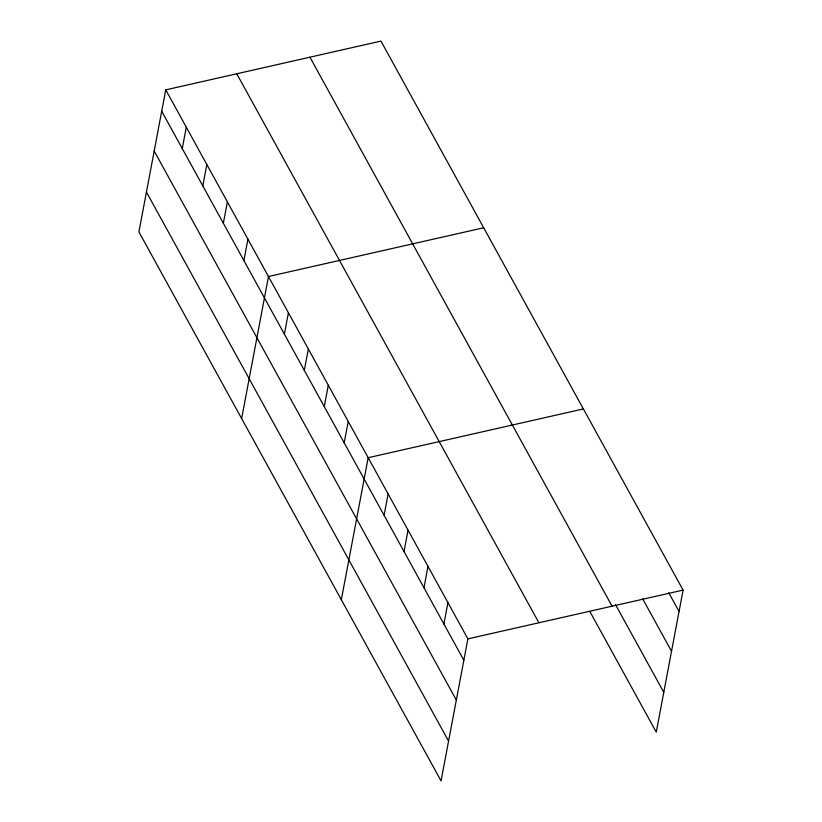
<?xml version="1.0" encoding="UTF-8"?>
<svg xmlns="http://www.w3.org/2000/svg" width="822" height="822" viewBox="0 0 822 822"><rect width="100%" height="100%" fill="white"/><g stroke="black" fill="none" stroke-linecap="round" stroke-linejoin="round"><path stroke-width="1.23" d="M165.746 89.865L138.908 231.896L441.044 780.9L467.882 638.869L165.746 89.865L380.956 41.1L683.092 590.104L656.254 732.135L589.785 611.352M182.258 148.556L186.296 127.194M202.798 185.885L206.836 164.534M223.348 223.224L227.386 201.863M243.887 260.553L247.925 239.192M241.637 418.552L268.475 276.521L483.685 227.766M284.381 334.122L288.409 312.761M304.315 370.352L308.353 348.99M324.258 406.592L328.297 385.23M344.202 442.822L348.24 421.46M341.336 599.731L368.174 457.7L583.384 408.935M384.08 515.291L388.118 493.93M404.023 551.521L408.061 530.169M423.967 587.761L427.995 566.399M443.901 623.99L447.939 602.639M467.882 638.869L683.092 590.104M668.779 592.796L679.054 611.465M642.527 598.58L671.533 651.291M615.431 604.478L663.775 692.319M309.935 57.191L612.071 606.194M236.767 73.775L538.903 622.778M161.708 111.227L463.844 660.23M154.187 151.043L456.323 700.046M146.439 192.071L448.565 741.074"/></g></svg>
